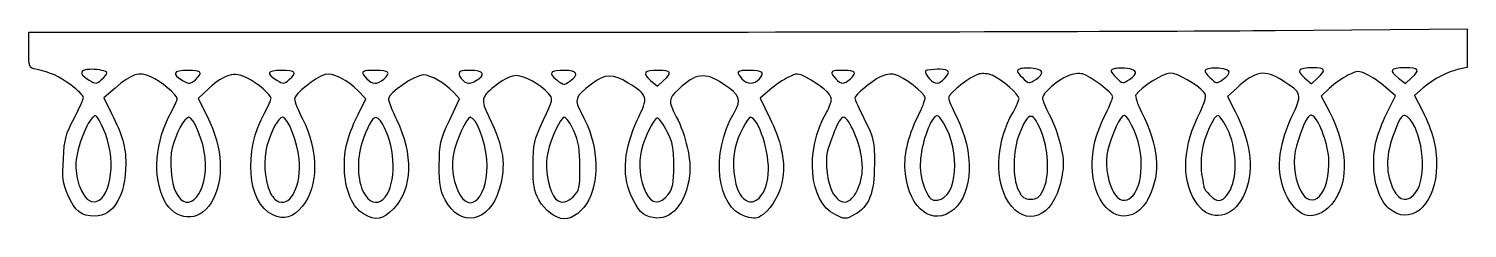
# Model space of a CAD drawing. Header units: centimetres. Extents: x -6.8 to 6.8, y -1 to 0.9.
import ezdxf

# ---------------------------------------------------------------- set-up
doc = ezdxf.new("R2010")
doc.units = ezdxf.units.CM
doc.header["$MEASUREMENT"] = 0
doc.layers.add('Layer 1', color=7, linetype='Continuous')

msp = doc.modelspace()

# ---------------------------------------------------------------- linework, layer by layer
at = {"layer": 'Layer 1', "color": 161, "lineweight": 25}
for points, knots in [([(6.84609, 0.90578), (6.84609, 0.90578), (5.01716, 0.88924), (5.01716, 0.88924), (5.01716, 0.88924), (4.01102, 0.88042), (0.93028, 0.87344), (-1.82893, 0.87353), (-1.82893, 0.87353), (-1.82893, 0.87353), (-6.84609, 0.87353), (-6.84609, 0.87353), (-6.84609, 0.87353), (-6.84609, 0.87353), (-6.84609, 0.70403), (-6.84609, 0.70403), (-6.84609, 0.70403), (-6.84609, 0.53885), (-6.84379, 0.53333), (-6.77746, 0.51882), (-6.77746, 0.51882), (-6.63271, 0.48715), (-6.56442, 0.45638), (-6.44673, 0.36999), (-6.44673, 0.36999), (-6.37969, 0.32078), (-6.32519, 0.26727), (-6.32519, 0.25093), (-6.32519, 0.25093), (-6.32519, 0.23459), (-6.36576, 0.145), (-6.41531, 0.05167), (-6.41531, 0.05167), (-6.49343, -0.09545), (-6.5064, -0.1468), (-6.51701, -0.3328), (-6.51701, -0.3328), (-6.52756, -0.51777), (-6.52167, -0.56488), (-6.47319, -0.67759), (-6.47319, -0.67759), (-6.40618, -0.83336), (-6.34681, -0.88099), (-6.2177, -0.88099), (-6.2177, -0.88099), (-6.03808, -0.88099), (-5.92335, -0.68562), (-5.92335, -0.38076), (-5.92335, -0.38076), (-5.92335, -0.21911), (-5.9529, -0.11142), (-6.05812, 0.0988), (-6.05812, 0.0988), (-6.05812, 0.0988), (-6.13253, 0.2468), (-6.13253, 0.2468), (-6.13253, 0.2468), (-6.13253, 0.2468), (-6.02504, 0.3394), (-6.02504, 0.3394), (-6.02504, 0.3394), (-5.86395, 0.47814), (-5.79716, 0.49976), (-5.68356, 0.44854), (-5.68356, 0.44854), (-5.58807, 0.40548), (-5.43221, 0.2745), (-5.43221, 0.2377), (-5.43221, 0.2377), (-5.43221, 0.22647), (-5.45872, 0.16841), (-5.49174, 0.10872), (-5.49174, 0.10872), (-5.64228, -0.16346), (-5.66954, -0.50854), (-5.55789, -0.7272), (-5.55789, -0.7272), (-5.45347, -0.93169), (-5.22741, -0.94494), (-5.11058, -0.75283), (-5.11058, -0.75283), (-4.9812, -0.54008), (-4.99521, -0.23328), (-5.14861, 0.07151), (-5.14861, 0.07151), (-5.14861, 0.07151), (-5.2346, 0.24184), (-5.2346, 0.24184), (-5.2346, 0.24184), (-5.2346, 0.24184), (-5.13125, 0.33692), (-5.13125, 0.33692), (-5.13125, 0.33692), (-4.98413, 0.47274), (-4.88995, 0.49916), (-4.76993, 0.43779), (-4.76993, 0.43779), (-4.66589, 0.3846), (-4.53925, 0.27613), (-4.53925, 0.24018), (-4.53925, 0.24018), (-4.53925, 0.2276), (-4.56576, 0.16841), (-4.59878, 0.10872), (-4.59878, 0.10872), (-4.80558, -0.26516), (-4.76824, -0.75164), (-4.52354, -0.86776), (-4.52354, -0.86776), (-4.41482, -0.91935), (-4.33163, -0.89597), (-4.24159, -0.78673), (-4.24159, -0.78673), (-4.08725, -0.59949), (-4.08649, -0.25164), (-4.23994, 0.04588), (-4.23994, 0.04588), (-4.28157, 0.1266), (-4.31601, 0.21267), (-4.31601, 0.23688), (-4.31601, 0.23688), (-4.31601, 0.28299), (-4.11935, 0.44039), (-4.0258, 0.46922), (-4.0258, 0.46922), (-3.95766, 0.49022), (-3.8082, 0.41638), (-3.70995, 0.31295), (-3.70995, 0.31295), (-3.70995, 0.31295), (-3.63802, 0.23688), (-3.63802, 0.23688), (-3.63802, 0.23688), (-3.63802, 0.23688), (-3.71491, 0.08144), (-3.71491, 0.08144), (-3.71491, 0.08144), (-3.81785, -0.12829), (-3.8523, -0.27933), (-3.83976, -0.46509), (-3.83976, -0.46509), (-3.82698, -0.65445), (-3.76212, -0.79659), (-3.66034, -0.85866), (-3.66034, -0.85866), (-3.54356, -0.92987), (-3.47627, -0.91811), (-3.37095, -0.8074), (-3.37095, -0.8074), (-3.1942, -0.6216), (-3.18466, -0.29007), (-3.34615, 0.04092), (-3.34615, 0.04092), (-3.38824, 0.1272), (-3.42304, 0.21611), (-3.42304, 0.23853), (-3.42304, 0.23853), (-3.42304, 0.29237), (-3.16944, 0.46508), (-3.09066, 0.46508), (-3.09066, 0.46508), (-3.01898, 0.46508), (-2.88941, 0.39001), (-2.80458, 0.29972), (-2.80458, 0.29972), (-2.80458, 0.29972), (-2.74588, 0.23688), (-2.74588, 0.23688), (-2.74588, 0.23688), (-2.74588, 0.23688), (-2.84179, 0.03183), (-2.84179, 0.03183), (-2.84179, 0.03183), (-2.93129, -0.15882), (-2.93832, -0.18994), (-2.93853, -0.39729), (-2.93853, -0.39729), (-2.93872, -0.58236), (-2.9292, -0.63827), (-2.88231, -0.72637), (-2.88231, -0.72637), (-2.73866, -0.99623), (-2.46221, -0.94183), (-2.36803, -0.62467), (-2.36803, -0.62467), (-2.30056, -0.39747), (-2.32484, -0.2236), (-2.46229, 0.05829), (-2.46229, 0.05829), (-2.55, 0.23818), (-2.54627, 0.25285), (-2.38291, 0.37827), (-2.38291, 0.37827), (-2.31923, 0.42716), (-2.2494, 0.45847), (-2.20514, 0.45847), (-2.20514, 0.45847), (-2.12735, 0.45847), (-1.97748, 0.37555), (-1.90004, 0.28897), (-1.90004, 0.28897), (-1.85361, 0.23706), (-1.85378, 0.23346), (-1.94882, 0.031), (-1.94882, 0.031), (-2.03815, -0.15928), (-2.04535, -0.19), (-2.04556, -0.39729), (-2.04556, -0.39729), (-2.04575, -0.58157), (-2.03629, -0.63894), (-1.99016, -0.72554), (-1.99016, -0.72554), (-1.93612, -0.82701), (-1.83052, -0.90579), (-1.74873, -0.90579), (-1.74873, -0.90579), (-1.66554, -0.90579), (-1.56584, -0.82869), (-1.51639, -0.72637), (-1.51639, -0.72637), (-1.40606, -0.49809), (-1.43092, -0.18346), (-1.58171, 0.09467), (-1.58171, 0.09467), (-1.65694, 0.23343), (-1.64999, 0.25538), (-1.48993, 0.37827), (-1.48993, 0.37827), (-1.36064, 0.47753), (-1.28258, 0.47934), (-1.13936, 0.38819), (-1.13936, 0.38819), (-0.94768, 0.26621), (-0.94623, 0.26273), (-1.0542, 0.03266), (-1.0542, 0.03266), (-1.17801, -0.23118), (-1.20103, -0.48296), (-1.11787, -0.67097), (-1.11787, -0.67097), (-1.04798, -0.82896), (-1.00301, -0.87641), (-0.90372, -0.89504), (-0.90372, -0.89504), (-0.73423, -0.92684), (-0.59108, -0.76229), (-0.55645, -0.49486), (-0.55645, -0.49486), (-0.53726, -0.34665), (-0.59074, -0.10965), (-0.68295, 0.06738), (-0.68295, 0.06738), (-0.76147, 0.21812), (-0.75983, 0.23545), (-0.66311, 0.327), (-0.66311, 0.327), (-0.49828, 0.48301), (-0.40922, 0.49435), (-0.23895, 0.38157), (-0.23895, 0.38157), (-0.07357, 0.27203), (-0.05875, 0.23371), (-0.13312, 0.10541), (-0.13312, 0.10541), (-0.35899, -0.28426), (-0.30208, -0.80015), (-0.02398, -0.88347), (-0.02398, -0.88347), (0.06573, -0.91035), (0.08374, -0.9082), (0.14387, -0.86363), (0.14387, -0.86363), (0.2364, -0.79502), (0.31391, -0.64986), (0.33239, -0.51058), (0.33239, -0.51058), (0.35418, -0.3463), (0.31214, -0.15678), (0.20589, 0.05827), (0.20589, 0.05827), (0.20589, 0.05827), (0.11494, 0.24348), (0.11494, 0.24348), (0.11494, 0.24348), (0.11494, 0.24348), (0.20837, 0.32451), (0.20837, 0.32451), (0.20837, 0.32451), (0.25987, 0.36903), (0.33973, 0.42321), (0.38614, 0.44523), (0.38614, 0.44523), (0.46419, 0.48227), (0.47644, 0.48224), (0.5515, 0.44358), (0.5515, 0.44358), (0.68776, 0.3734), (0.79376, 0.28204), (0.79376, 0.23439), (0.79376, 0.23439), (0.79376, 0.2095), (0.77268, 0.15218), (0.74663, 0.10706), (0.74663, 0.10706), (0.53735, -0.25535), (0.57884, -0.74385), (0.82931, -0.86611), (0.82931, -0.86611), (0.92518, -0.91291), (0.92816, -0.91291), (1.01369, -0.86611), (1.01369, -0.86611), (1.1537, -0.78949), (1.20303, -0.66343), (1.20303, -0.3849), (1.20303, -0.3849), (1.20303, -0.16225), (1.19831, -0.13838), (1.11043, 0.03761), (1.11043, 0.03761), (1.05927, 0.14005), (1.017, 0.23236), (1.017, 0.24266), (1.017, 0.24266), (1.017, 0.27354), (1.17302, 0.40459), (1.25843, 0.44606), (1.25843, 0.44606), (1.30224, 0.46733), (1.36363, 0.47879), (1.39486, 0.47086), (1.39486, 0.47086), (1.47955, 0.44935), (1.68673, 0.29004), (1.68673, 0.24679), (1.68673, 0.24679), (1.68673, 0.22607), (1.6555, 0.14542), (1.61645, 0.06737), (1.61645, 0.06737), (1.51935, -0.12673), (1.47886, -0.31116), (1.49821, -0.47585), (1.49821, -0.47585), (1.53855, -0.81906), (1.76013, -0.98293), (1.95792, -0.8165), (1.95792, -0.8165), (2.14458, -0.65944), (2.15585, -0.27003), (1.98355, 0.06903), (1.98355, 0.06903), (1.94344, 0.14796), (1.90996, 0.22819), (1.90996, 0.24762), (1.90996, 0.24762), (1.90996, 0.29091), (2.12003, 0.45447), (2.20183, 0.475), (2.20183, 0.475), (2.23453, 0.48321), (2.28927, 0.47731), (2.32337, 0.46177), (2.32337, 0.46177), (2.42003, 0.41773), (2.57969, 0.28046), (2.57969, 0.24184), (2.57969, 0.24184), (2.57969, 0.22268), (2.55319, 0.16076), (2.52016, 0.10376), (2.52016, 0.10376), (2.37253, -0.15099), (2.34402, -0.48755), (2.45236, -0.69991), (2.45236, -0.69991), (2.59557, -0.98061), (2.86625, -0.93146), (2.96251, -0.60731), (2.96251, -0.60731), (2.98417, -0.53438), (3.00164, -0.43523), (3.00137, -0.38655), (3.00137, -0.38655), (3.00096, -0.26289), (2.94297, -0.05726), (2.86742, 0.08722), (2.86742, 0.08722), (2.83228, 0.15443), (2.80293, 0.22584), (2.80293, 0.24514), (2.80293, 0.24514), (2.80293, 0.291), (2.94585, 0.41532), (3.04602, 0.45681), (3.04602, 0.45681), (3.08935, 0.47476), (3.15132, 0.48302), (3.18327, 0.475), (3.18327, 0.475), (3.25518, 0.45695), (3.47266, 0.29274), (3.47266, 0.25672), (3.47266, 0.25672), (3.47266, 0.24219), (3.4333, 0.15018), (3.38502, 0.05249), (3.38502, 0.05249), (3.27421, -0.17172), (3.24804, -0.40356), (3.30895, -0.6131), (3.30895, -0.6131), (3.40033, -0.92743), (3.68475, -0.97415), (3.8191, -0.69661), (3.8191, -0.69661), (3.93069, -0.46609), (3.90738, -0.20865), (3.74551, 0.11202), (3.74551, 0.11202), (3.70681, 0.18868), (3.6826, 0.26256), (3.69177, 0.27656), (3.69177, 0.27656), (3.73578, 0.34373), (3.95477, 0.48327), (4.01588, 0.48327), (4.01588, 0.48327), (4.08589, 0.48327), (4.27764, 0.37526), (4.33834, 0.30137), (4.33834, 0.30137), (4.36862, 0.26452), (4.36137, 0.23422), (4.27881, 0.05828), (4.27881, 0.05828), (4.12799, -0.2631), (4.12968, -0.56904), (4.28294, -0.77433), (4.28294, -0.77433), (4.40452, -0.93717), (4.61398, -0.89922), (4.71206, -0.69661), (4.71206, -0.69661), (4.82416, -0.46504), (4.79978, -0.20027), (4.63682, 0.11698), (4.63682, 0.11698), (4.63682, 0.11698), (4.56406, 0.25919), (4.56406, 0.25919), (4.56406, 0.25919), (4.56406, 0.25919), (4.65336, 0.34022), (4.65336, 0.34022), (4.65336, 0.34022), (4.83437, 0.50542), (4.91941, 0.51938), (5.08662, 0.41298), (5.08662, 0.41298), (5.27768, 0.2914), (5.27888, 0.28764), (5.17178, 0.05497), (5.17178, 0.05497), (5.04294, -0.22495), (5.02462, -0.46296), (5.11721, -0.66519), (5.11721, -0.66519), (5.21796, -0.88525), (5.3668, -0.93704), (5.51822, -0.8041), (5.51822, -0.8041), (5.72293, -0.62437), (5.72805, -0.2556), (5.53145, 0.11946), (5.53145, 0.11946), (5.53145, 0.11946), (5.45621, 0.26415), (5.45621, 0.26415), (5.45621, 0.26415), (5.45621, 0.26415), (5.53559, 0.33856), (5.53559, 0.33856), (5.53559, 0.33856), (5.57944, 0.37953), (5.65846, 0.43502), (5.71088, 0.46176), (5.71088, 0.46176), (5.80043, 0.50744), (5.81115, 0.50759), (5.8903, 0.47003), (5.8903, 0.47003), (5.93663, 0.44805), (6.01752, 0.39279), (6.06972, 0.34766), (6.06972, 0.34766), (6.06972, 0.34766), (6.16398, 0.2658), (6.16398, 0.2658), (6.16398, 0.2658), (6.16398, 0.2658), (6.08543, 0.10788), (6.08543, 0.10788), (6.08543, 0.10788), (5.98026, -0.10345), (5.94548, -0.25338), (5.9581, -0.4403), (5.9581, -0.4403), (5.97085, -0.62924), (6.0355, -0.77107), (6.13752, -0.83469), (6.13752, -0.83469), (6.34222, -0.96234), (6.55156, -0.74435), (6.55341, -0.40143), (6.55341, -0.40143), (6.55442, -0.21477), (6.51837, -0.07314), (6.41946, 0.12278), (6.41946, 0.12278), (6.41946, 0.12278), (6.34422, 0.27078), (6.34422, 0.27078), (6.34422, 0.27078), (6.34422, 0.27078), (6.42773, 0.34189), (6.42773, 0.34189), (6.42773, 0.34189), (6.53064, 0.42913), (6.65922, 0.49663), (6.7659, 0.51966), (6.7659, 0.51966), (6.7659, 0.51966), (6.8461, 0.53702), (6.8461, 0.53702), (6.8461, 0.53702), (6.8461, 0.53702), (6.8461, 0.7214), (6.8461, 0.7214), (6.8461, 0.7214), (6.8461, 0.7214), (6.8461, 0.90578), (6.8461, 0.90578), (6.8461, 0.90578), (6.8461, 0.90578), (6.84609, 0.90578), (6.84609, 0.90578)], [0, 0, 0, 0, 0.00724638, 0.00724638, 0.00724638, 0.00724638, 0.01449275, 0.01449275, 0.01449275, 0.01449275, 0.02173913, 0.02173913, 0.02173913, 0.02173913, 0.02898551, 0.02898551, 0.02898551, 0.02898551, 0.03623188, 0.03623188, 0.03623188, 0.03623188, 0.04347826, 0.04347826, 0.04347826, 0.04347826, 0.05072464, 0.05072464, 0.05072464, 0.05072464, 0.05797101, 0.05797101, 0.05797101, 0.05797101, 0.06521739, 0.06521739, 0.06521739, 0.06521739, 0.07246377, 0.07246377, 0.07246377, 0.07246377, 0.07971014, 0.07971014, 0.07971014, 0.07971014, 0.08695652, 0.08695652, 0.08695652, 0.08695652, 0.0942029, 0.0942029, 0.0942029, 0.0942029, 0.10144928, 0.10144928, 0.10144928, 0.10144928, 0.10869565, 0.10869565, 0.10869565, 0.10869565, 0.11594203, 0.11594203, 0.11594203, 0.11594203, 0.12318841, 0.12318841, 0.12318841, 0.12318841, 0.13043478, 0.13043478, 0.13043478, 0.13043478, 0.13768116, 0.13768116, 0.13768116, 0.13768116, 0.14492754, 0.14492754, 0.14492754, 0.14492754, 0.15217391, 0.15217391, 0.15217391, 0.15217391, 0.15942029, 0.15942029, 0.15942029, 0.15942029, 0.16666667, 0.16666667, 0.16666667, 0.16666667, 0.17391304, 0.17391304, 0.17391304, 0.17391304, 0.18115942, 0.18115942, 0.18115942, 0.18115942, 0.1884058, 0.1884058, 0.1884058, 0.1884058, 0.19565217, 0.19565217, 0.19565217, 0.19565217, 0.20289855, 0.20289855, 0.20289855, 0.20289855, 0.21014493, 0.21014493, 0.21014493, 0.21014493, 0.2173913, 0.2173913, 0.2173913, 0.2173913, 0.22463768, 0.22463768, 0.22463768, 0.22463768, 0.23188406, 0.23188406, 0.23188406, 0.23188406, 0.23913043, 0.23913043, 0.23913043, 0.23913043, 0.24637681, 0.24637681, 0.24637681, 0.24637681, 0.25362319, 0.25362319, 0.25362319, 0.25362319, 0.26086957, 0.26086957, 0.26086957, 0.26086957, 0.26811594, 0.26811594, 0.26811594, 0.26811594, 0.27536232, 0.27536232, 0.27536232, 0.27536232, 0.2826087, 0.2826087, 0.2826087, 0.2826087, 0.28985507, 0.28985507, 0.28985507, 0.28985507, 0.29710145, 0.29710145, 0.29710145, 0.29710145, 0.30434783, 0.30434783, 0.30434783, 0.30434783, 0.3115942, 0.3115942, 0.3115942, 0.3115942, 0.31884058, 0.31884058, 0.31884058, 0.31884058, 0.32608696, 0.32608696, 0.32608696, 0.32608696, 0.33333333, 0.33333333, 0.33333333, 0.33333333, 0.34057971, 0.34057971, 0.34057971, 0.34057971, 0.34782609, 0.34782609, 0.34782609, 0.34782609, 0.35507246, 0.35507246, 0.35507246, 0.35507246, 0.36231884, 0.36231884, 0.36231884, 0.36231884, 0.36956522, 0.36956522, 0.36956522, 0.36956522, 0.37681159, 0.37681159, 0.37681159, 0.37681159, 0.38405797, 0.38405797, 0.38405797, 0.38405797, 0.39130435, 0.39130435, 0.39130435, 0.39130435, 0.39855072, 0.39855072, 0.39855072, 0.39855072, 0.4057971, 0.4057971, 0.4057971, 0.4057971, 0.41304348, 0.41304348, 0.41304348, 0.41304348, 0.42028986, 0.42028986, 0.42028986, 0.42028986, 0.42753623, 0.42753623, 0.42753623, 0.42753623, 0.43478261, 0.43478261, 0.43478261, 0.43478261, 0.44202899, 0.44202899, 0.44202899, 0.44202899, 0.44927536, 0.44927536, 0.44927536, 0.44927536, 0.45652174, 0.45652174, 0.45652174, 0.45652174, 0.46376812, 0.46376812, 0.46376812, 0.46376812, 0.47101449, 0.47101449, 0.47101449, 0.47101449, 0.47826087, 0.47826087, 0.47826087, 0.47826087, 0.48550725, 0.48550725, 0.48550725, 0.48550725, 0.49275362, 0.49275362, 0.49275362, 0.49275362, 0.5, 0.5, 0.5, 0.5, 0.50724638, 0.50724638, 0.50724638, 0.50724638, 0.51449275, 0.51449275, 0.51449275, 0.51449275, 0.52173913, 0.52173913, 0.52173913, 0.52173913, 0.52898551, 0.52898551, 0.52898551, 0.52898551, 0.53623188, 0.53623188, 0.53623188, 0.53623188, 0.54347826, 0.54347826, 0.54347826, 0.54347826, 0.55072464, 0.55072464, 0.55072464, 0.55072464, 0.55797101, 0.55797101, 0.55797101, 0.55797101, 0.56521739, 0.56521739, 0.56521739, 0.56521739, 0.57246377, 0.57246377, 0.57246377, 0.57246377, 0.57971014, 0.57971014, 0.57971014, 0.57971014, 0.58695652, 0.58695652, 0.58695652, 0.58695652, 0.5942029, 0.5942029, 0.5942029, 0.5942029, 0.60144928, 0.60144928, 0.60144928, 0.60144928, 0.60869565, 0.60869565, 0.60869565, 0.60869565, 0.61594203, 0.61594203, 0.61594203, 0.61594203, 0.62318841, 0.62318841, 0.62318841, 0.62318841, 0.63043478, 0.63043478, 0.63043478, 0.63043478, 0.63768116, 0.63768116, 0.63768116, 0.63768116, 0.64492754, 0.64492754, 0.64492754, 0.64492754, 0.65217391, 0.65217391, 0.65217391, 0.65217391, 0.65942029, 0.65942029, 0.65942029, 0.65942029, 0.66666667, 0.66666667, 0.66666667, 0.66666667, 0.67391304, 0.67391304, 0.67391304, 0.67391304, 0.68115942, 0.68115942, 0.68115942, 0.68115942, 0.6884058, 0.6884058, 0.6884058, 0.6884058, 0.69565217, 0.69565217, 0.69565217, 0.69565217, 0.70289855, 0.70289855, 0.70289855, 0.70289855, 0.71014493, 0.71014493, 0.71014493, 0.71014493, 0.7173913, 0.7173913, 0.7173913, 0.7173913, 0.72463768, 0.72463768, 0.72463768, 0.72463768, 0.73188406, 0.73188406, 0.73188406, 0.73188406, 0.73913043, 0.73913043, 0.73913043, 0.73913043, 0.74637681, 0.74637681, 0.74637681, 0.74637681, 0.75362319, 0.75362319, 0.75362319, 0.75362319, 0.76086957, 0.76086957, 0.76086957, 0.76086957, 0.76811594, 0.76811594, 0.76811594, 0.76811594, 0.77536232, 0.77536232, 0.77536232, 0.77536232, 0.7826087, 0.7826087, 0.7826087, 0.7826087, 0.78985507, 0.78985507, 0.78985507, 0.78985507, 0.79710145, 0.79710145, 0.79710145, 0.79710145, 0.80434783, 0.80434783, 0.80434783, 0.80434783, 0.8115942, 0.8115942, 0.8115942, 0.8115942, 0.81884058, 0.81884058, 0.81884058, 0.81884058, 0.82608696, 0.82608696, 0.82608696, 0.82608696, 0.83333333, 0.83333333, 0.83333333, 0.83333333, 0.84057971, 0.84057971, 0.84057971, 0.84057971, 0.84782609, 0.84782609, 0.84782609, 0.84782609, 0.85507246, 0.85507246, 0.85507246, 0.85507246, 0.86231884, 0.86231884, 0.86231884, 0.86231884, 0.86956522, 0.86956522, 0.86956522, 0.86956522, 0.87681159, 0.87681159, 0.87681159, 0.87681159, 0.88405797, 0.88405797, 0.88405797, 0.88405797, 0.89130435, 0.89130435, 0.89130435, 0.89130435, 0.89855072, 0.89855072, 0.89855072, 0.89855072, 0.9057971, 0.9057971, 0.9057971, 0.9057971, 0.91304348, 0.91304348, 0.91304348, 0.91304348, 0.92028986, 0.92028986, 0.92028986, 0.92028986, 0.92753623, 0.92753623, 0.92753623, 0.92753623, 0.93478261, 0.93478261, 0.93478261, 0.93478261, 0.94202899, 0.94202899, 0.94202899, 0.94202899, 0.94927536, 0.94927536, 0.94927536, 0.94927536, 0.95652174, 0.95652174, 0.95652174, 0.95652174, 0.96376812, 0.96376812, 0.96376812, 0.96376812, 0.97101449, 0.97101449, 0.97101449, 0.97101449, 0.97826087, 0.97826087, 0.97826087, 0.97826087, 0.98550725, 0.98550725, 0.98550725, 0.98550725, 1, 1, 1, 1]), ([(-6.24913, 0.51883), (-6.18343, 0.51828), (-6.10196, 0.50277), (-6.10196, 0.48493), (-6.10196, 0.48493), (-6.10196, 0.47495), (-6.12442, 0.44576), (-6.1524, 0.42044), (-6.1524, 0.42044), (-6.19994, 0.37742), (-6.20785, 0.37706), (-6.26981, 0.41465), (-6.26981, 0.41465), (-6.35288, 0.46505), (-6.36525, 0.49842), (-6.30619, 0.51387), (-6.30619, 0.51387), (-6.29153, 0.5177), (-6.27104, 0.51901), (-6.24914, 0.51883), (-6.24914, 0.51883), (-6.24914, 0.51883), (-6.24913, 0.51883), (-6.24913, 0.51883)], [0, 0, 0, 0, 0.14285714, 0.14285714, 0.14285714, 0.14285714, 0.28571429, 0.28571429, 0.28571429, 0.28571429, 0.42857143, 0.42857143, 0.42857143, 0.42857143, 0.57142857, 0.57142857, 0.57142857, 0.57142857, 0.71428571, 0.71428571, 0.71428571, 0.71428571, 1, 1, 1, 1]), ([(-5.33466, 0.50809), (-5.19688, 0.50809), (-5.18223, 0.49022), (-5.26025, 0.41962), (-5.26025, 0.41962), (-5.3067, 0.37759), (-5.31759, 0.37676), (-5.37601, 0.4097), (-5.37601, 0.4097), (-5.48886, 0.47333), (-5.47406, 0.50809), (-5.33467, 0.50809), (-5.33467, 0.50809), (-5.33467, 0.50809), (-5.33466, 0.50809), (-5.33466, 0.50809)], [0, 0, 0, 0, 0.2, 0.2, 0.2, 0.2, 0.4, 0.4, 0.4, 0.4, 0.6, 0.6, 0.6, 0.6, 1, 1, 1, 1]), ([(-4.44169, 0.50809), (-4.3041, 0.50809), (-4.28889, 0.49064), (-4.36645, 0.42045), (-4.36645, 0.42045), (-4.41398, 0.37743), (-4.4219, 0.37707), (-4.48386, 0.41466), (-4.48386, 0.41466), (-4.59254, 0.4806), (-4.57987, 0.50809), (-4.44169, 0.50809)], [0, 0, 0, 0, 0.25, 0.25, 0.25, 0.25, 0.5, 0.5, 0.5, 0.5, 1, 1, 1, 1]), ([(-3.59172, 0.50809), (-3.57866, 0.50849), (-3.56391, 0.50809), (-3.54707, 0.50809), (-3.54707, 0.50809), (-3.41398, 0.50809), (-3.39607, 0.49023), (-3.46769, 0.42541), (-3.46769, 0.42541), (-3.52665, 0.37205), (-3.57881, 0.37326), (-3.62975, 0.42954), (-3.62975, 0.42954), (-3.68419, 0.48969), (-3.68313, 0.50525), (-3.59172, 0.50809)], [0, 0, 0, 0, 0.2, 0.2, 0.2, 0.2, 0.4, 0.4, 0.4, 0.4, 0.6, 0.6, 0.6, 0.6, 1, 1, 1, 1]), ([(-2.64335, 0.50809), (-2.51346, 0.50809), (-2.49117, 0.46294), (-2.59374, 0.40804), (-2.59374, 0.40804), (-2.64014, 0.38321), (-2.66827, 0.38141), (-2.69875, 0.4006), (-2.69875, 0.4006), (-2.72174, 0.41508), (-2.74395, 0.44516), (-2.74836, 0.46757), (-2.74836, 0.46757), (-2.75486, 0.5006), (-2.73529, 0.50808), (-2.64335, 0.50808), (-2.64335, 0.50808), (-2.64335, 0.50808), (-2.64335, 0.50809), (-2.64335, 0.50809)], [0, 0, 0, 0, 0.16666667, 0.16666667, 0.16666667, 0.16666667, 0.33333333, 0.33333333, 0.33333333, 0.33333333, 0.5, 0.5, 0.5, 0.5, 0.66666667, 0.66666667, 0.66666667, 0.66666667, 1, 1, 1, 1]), ([(-1.7446, 0.50809), (-1.62307, 0.50809), (-1.60531, 0.47044), (-1.69582, 0.40474), (-1.69582, 0.40474), (-1.74993, 0.36546), (-1.75631, 0.36665), (-1.82067, 0.41797), (-1.82067, 0.41797), (-1.90432, 0.48467), (-1.88424, 0.50809), (-1.7446, 0.50809)], [0, 0, 0, 0, 0.25, 0.25, 0.25, 0.25, 0.5, 0.5, 0.5, 0.5, 1, 1, 1, 1]), ([(-0.85163, 0.50809), (-0.72898, 0.50809), (-0.7196, 0.49038), (-0.80285, 0.41218), (-0.80285, 0.41218), (-0.80285, 0.41218), (-0.86155, 0.35678), (-0.86155, 0.35678), (-0.86155, 0.35678), (-0.86155, 0.35678), (-0.92852, 0.41383), (-0.92852, 0.41383), (-0.92852, 0.41383), (-1.01056, 0.4844), (-0.99156, 0.50809), (-0.85163, 0.50809)], [0, 0, 0, 0, 0.2, 0.2, 0.2, 0.2, 0.4, 0.4, 0.4, 0.4, 0.6, 0.6, 0.6, 0.6, 1, 1, 1, 1]), ([(-0.03059, 0.50809), (-0.01915, 0.50853), (-0.00649, 0.50809), (0.00827, 0.50809), (0.00827, 0.50809), (0.13837, 0.50809), (0.16253, 0.48945), (0.10832, 0.42954), (0.10832, 0.42954), (0.05598, 0.37171), (-0.00557, 0.37175), (-0.05787, 0.42954), (-0.05787, 0.42954), (-0.11133, 0.48861), (-0.11068, 0.50503), (-0.03058, 0.50809), (-0.03058, 0.50809), (-0.03058, 0.50809), (-0.03059, 0.50809), (-0.03059, 0.50809)], [0, 0, 0, 0, 0.16666667, 0.16666667, 0.16666667, 0.16666667, 0.33333333, 0.33333333, 0.33333333, 0.33333333, 0.5, 0.5, 0.5, 0.5, 0.66666667, 0.66666667, 0.66666667, 0.66666667, 1, 1, 1, 1]), ([(0.86486, 0.50809), (0.87671, 0.50852), (0.89009, 0.50809), (0.90537, 0.50809), (0.90537, 0.50809), (1.02646, 0.50809), (1.04263, 0.48902), (0.97234, 0.42541), (0.97234, 0.42541), (0.91421, 0.3728), (0.8858, 0.37351), (0.83509, 0.42954), (0.83509, 0.42954), (0.78137, 0.4889), (0.78193, 0.50509), (0.86486, 0.50809)], [0, 0, 0, 0, 0.2, 0.2, 0.2, 0.2, 0.4, 0.4, 0.4, 0.4, 0.6, 0.6, 0.6, 0.6, 1, 1, 1, 1]), ([(1.82728, 0.51966), (1.9199, 0.52039), (1.92818, 0.49417), (1.87193, 0.43202), (1.87193, 0.43202), (1.81764, 0.37203), (1.78055, 0.37154), (1.72806, 0.42954), (1.72806, 0.42954), (1.68385, 0.47839), (1.67605, 0.50713), (1.70574, 0.51057), (1.70574, 0.51057), (1.75613, 0.5164), (1.79641, 0.51942), (1.82728, 0.51967), (1.82728, 0.51967), (1.82728, 0.51967), (1.82728, 0.51966), (1.82728, 0.51966)], [0, 0, 0, 0, 0.16666667, 0.16666667, 0.16666667, 0.16666667, 0.33333333, 0.33333333, 0.33333333, 0.33333333, 0.5, 0.5, 0.5, 0.5, 0.66666667, 0.66666667, 0.66666667, 0.66666667, 1, 1, 1, 1]), ([(2.6417, 0.53123), (2.70674, 0.53386), (2.78852, 0.51698), (2.79632, 0.4932), (2.79632, 0.4932), (2.80129, 0.47805), (2.77556, 0.44587), (2.73927, 0.42209), (2.73927, 0.42209), (2.67484, 0.37987), (2.67154, 0.38067), (2.60946, 0.44276), (2.60946, 0.44276), (2.5558, 0.49641), (2.55217, 0.50852), (2.58548, 0.52131), (2.58548, 0.52131), (2.60011, 0.52692), (2.62003, 0.53035), (2.6417, 0.53123)], [0, 0, 0, 0, 0.16666667, 0.16666667, 0.16666667, 0.16666667, 0.33333333, 0.33333333, 0.33333333, 0.33333333, 0.5, 0.5, 0.5, 0.5, 0.66666667, 0.66666667, 0.66666667, 0.66666667, 1, 1, 1, 1]), ([(3.53467, 0.53123), (3.59971, 0.53386), (3.68149, 0.51698), (3.68929, 0.4932), (3.68929, 0.4932), (3.69426, 0.47805), (3.66853, 0.44587), (3.63224, 0.42209), (3.63224, 0.42209), (3.56781, 0.37987), (3.56452, 0.38067), (3.50243, 0.44276), (3.50243, 0.44276), (3.44878, 0.49641), (3.44514, 0.50852), (3.47845, 0.52131), (3.47845, 0.52131), (3.49308, 0.52692), (3.51299, 0.53035), (3.53467, 0.53123)], [0, 0, 0, 0, 0.16666667, 0.16666667, 0.16666667, 0.16666667, 0.33333333, 0.33333333, 0.33333333, 0.33333333, 0.5, 0.5, 0.5, 0.5, 0.66666667, 0.66666667, 0.66666667, 0.66666667, 1, 1, 1, 1]), ([(4.42681, 0.53041), (4.49143, 0.53317), (4.57412, 0.5178), (4.5806, 0.49568), (4.5806, 0.49568), (4.5846, 0.48204), (4.5586, 0.45014), (4.52355, 0.42457), (4.52355, 0.42457), (4.46027, 0.37841), (4.45986, 0.37829), (4.39622, 0.44193), (4.39622, 0.44193), (4.34219, 0.49595), (4.33814, 0.50853), (4.37142, 0.52131), (4.37142, 0.52131), (4.38547, 0.5267), (4.40528, 0.52949), (4.42682, 0.53041), (4.42682, 0.53041), (4.42682, 0.53041), (4.42681, 0.53041), (4.42681, 0.53041)], [0, 0, 0, 0, 0.14285714, 0.14285714, 0.14285714, 0.14285714, 0.28571429, 0.28571429, 0.28571429, 0.28571429, 0.42857143, 0.42857143, 0.42857143, 0.42857143, 0.57142857, 0.57142857, 0.57142857, 0.57142857, 0.71428571, 0.71428571, 0.71428571, 0.71428571, 1, 1, 1, 1]), ([(5.37435, 0.53289), (5.497, 0.53289), (5.50638, 0.51518), (5.42313, 0.43698), (5.42313, 0.43698), (5.42313, 0.43698), (5.36443, 0.38158), (5.36443, 0.38158), (5.36443, 0.38158), (5.36443, 0.38158), (5.29746, 0.43863), (5.29746, 0.43863), (5.29746, 0.43863), (5.21542, 0.5092), (5.23442, 0.53289), (5.37435, 0.53289)], [0, 0, 0, 0, 0.2, 0.2, 0.2, 0.2, 0.4, 0.4, 0.4, 0.4, 0.6, 0.6, 0.6, 0.6, 1, 1, 1, 1]), ([(6.25078, 0.53289), (6.38959, 0.53289), (6.40104, 0.51683), (6.31693, 0.43781), (6.31693, 0.43781), (6.31693, 0.43781), (6.25905, 0.38324), (6.25905, 0.38324), (6.25905, 0.38324), (6.25905, 0.38324), (6.1929, 0.43533), (6.1929, 0.43533), (6.1929, 0.43533), (6.09735, 0.51049), (6.11073, 0.5329), (6.25078, 0.5329), (6.25078, 0.5329), (6.25078, 0.5329), (6.25078, 0.53289), (6.25078, 0.53289)], [0, 0, 0, 0, 0.16666667, 0.16666667, 0.16666667, 0.16666667, 0.33333333, 0.33333333, 0.33333333, 0.33333333, 0.5, 0.5, 0.5, 0.5, 0.66666667, 0.66666667, 0.66666667, 0.66666667, 1, 1, 1, 1]), ([(-6.21771, 0.074), (-6.19756, 0.07868), (-6.17955, 0.04694), (-6.1342, -0.05168), (-6.1342, -0.05168), (-6.01318, -0.31488), (-6.05207, -0.69996), (-6.20365, -0.7396), (-6.20365, -0.7396), (-6.26481, -0.75559), (-6.31683, -0.71089), (-6.36157, -0.60235), (-6.36157, -0.60235), (-6.38248, -0.55163), (-6.3991, -0.45675), (-6.39878, -0.39151), (-6.39878, -0.39151), (-6.39817, -0.26808), (-6.30648, -0.00817), (-6.24003, 0.05828), (-6.24003, 0.05828), (-6.23165, 0.06666), (-6.22442, 0.07243), (-6.21771, 0.07399), (-6.21771, 0.07399), (-6.21771, 0.07399), (-6.21771, 0.074), (-6.21771, 0.074)], [0, 0, 0, 0, 0.125, 0.125, 0.125, 0.125, 0.25, 0.25, 0.25, 0.25, 0.375, 0.375, 0.375, 0.375, 0.5, 0.5, 0.5, 0.5, 0.625, 0.625, 0.625, 0.625, 0.75, 0.75, 0.75, 0.75, 1, 1, 1, 1]), ([(-5.32309, 0.0616), (-5.27557, 0.0616), (-5.18223, -0.16803), (-5.16599, -0.32535), (-5.16599, -0.32535), (-5.13235, -0.65131), (-5.32741, -0.88358), (-5.44463, -0.65691), (-5.44463, -0.65691), (-5.49155, -0.56617), (-5.51042, -0.34709), (-5.48101, -0.22944), (-5.48101, -0.22944), (-5.44743, -0.09512), (-5.36235, 0.0616), (-5.32309, 0.0616)], [0, 0, 0, 0, 0.2, 0.2, 0.2, 0.2, 0.4, 0.4, 0.4, 0.4, 0.6, 0.6, 0.6, 0.6, 1, 1, 1, 1]), ([(-4.42929, 0.0616), (-4.38037, 0.0616), (-4.28734, -0.17406), (-4.27302, -0.33362), (-4.27302, -0.33362), (-4.25071, -0.5821), (-4.34417, -0.78202), (-4.46484, -0.74372), (-4.46484, -0.74372), (-4.49435, -0.73435), (-4.53404, -0.69113), (-4.55248, -0.64698), (-4.55248, -0.64698), (-4.60355, -0.52476), (-4.61477, -0.33556), (-4.57894, -0.21124), (-4.57894, -0.21124), (-4.5345, -0.05705), (-4.46927, 0.06161), (-4.42929, 0.06161), (-4.42929, 0.06161), (-4.42929, 0.06161), (-4.42929, 0.0616), (-4.42929, 0.0616)], [0, 0, 0, 0, 0.14285714, 0.14285714, 0.14285714, 0.14285714, 0.28571429, 0.28571429, 0.28571429, 0.28571429, 0.42857143, 0.42857143, 0.42857143, 0.42857143, 0.57142857, 0.57142857, 0.57142857, 0.57142857, 0.71428571, 0.71428571, 0.71428571, 0.71428571, 1, 1, 1, 1]), ([(-3.54376, 0.05829), (-3.51368, 0.06065), (-3.48367, 0.01748), (-3.44619, -0.06821), (-3.44619, -0.06821), (-3.3437, -0.30258), (-3.35716, -0.61539), (-3.4743, -0.7214), (-3.4743, -0.7214), (-3.53294, -0.77446), (-3.61168, -0.74702), (-3.65785, -0.65773), (-3.65785, -0.65773), (-3.71859, -0.54028), (-3.72615, -0.34001), (-3.67521, -0.18644), (-3.67521, -0.18644), (-3.62123, -0.02369), (-3.58242, 0.05526), (-3.54375, 0.0583), (-3.54375, 0.0583), (-3.54375, 0.0583), (-3.54376, 0.05829), (-3.54376, 0.05829)], [0, 0, 0, 0, 0.14285714, 0.14285714, 0.14285714, 0.14285714, 0.28571429, 0.28571429, 0.28571429, 0.28571429, 0.42857143, 0.42857143, 0.42857143, 0.42857143, 0.57142857, 0.57142857, 0.57142857, 0.57142857, 0.71428571, 0.71428571, 0.71428571, 0.71428571, 1, 1, 1, 1]), ([(-2.64335, 0.0616), (-2.58916, 0.0616), (-2.49892, -0.16769), (-2.48625, -0.33776), (-2.48625, -0.33776), (-2.46012, -0.68864), (-2.64873, -0.89421), (-2.76158, -0.6379), (-2.76158, -0.6379), (-2.81232, -0.52267), (-2.82714, -0.39852), (-2.80375, -0.28567), (-2.80375, -0.28567), (-2.7768, -0.15569), (-2.67663, 0.0616), (-2.64335, 0.0616)], [0, 0, 0, 0, 0.2, 0.2, 0.2, 0.2, 0.4, 0.4, 0.4, 0.4, 0.6, 0.6, 0.6, 0.6, 1, 1, 1, 1]), ([(-1.74873, 0.0616), (-1.73163, 0.0616), (-1.69098, 0.00341), (-1.65861, -0.06821), (-1.65861, -0.06821), (-1.6111, -0.17331), (-1.59991, -0.23993), (-1.59991, -0.41465), (-1.59991, -0.41465), (-1.59991, -0.61534), (-1.60396, -0.63617), (-1.6644, -0.6966), (-1.6644, -0.6966), (-1.74635, -0.77852), (-1.82603, -0.76), (-1.87111, -0.64864), (-1.87111, -0.64864), (-1.91725, -0.53468), (-1.93161, -0.3861), (-1.90666, -0.27822), (-1.90666, -0.27822), (-1.87278, -0.13169), (-1.7832, 0.0616), (-1.74874, 0.0616), (-1.74874, 0.0616), (-1.74874, 0.0616), (-1.74873, 0.0616), (-1.74873, 0.0616)], [0, 0, 0, 0, 0.125, 0.125, 0.125, 0.125, 0.25, 0.25, 0.25, 0.25, 0.375, 0.375, 0.375, 0.375, 0.5, 0.5, 0.5, 0.5, 0.625, 0.625, 0.625, 0.625, 0.75, 0.75, 0.75, 0.75, 1, 1, 1, 1]), ([(-0.86403, 0.05416), (-0.86163, 0.05493), (-0.85937, 0.05481), (-0.85742, 0.05416), (-0.85742, 0.05416), (-0.8432, 0.04942), (-0.80333, -0.00887), (-0.76895, -0.07565), (-0.76895, -0.07565), (-0.7171, -0.17638), (-0.70694, -0.23183), (-0.70694, -0.40059), (-0.70694, -0.40059), (-0.70694, -0.56878), (-0.7158, -0.6163), (-0.75903, -0.67427), (-0.75903, -0.67427), (-0.8343, -0.77521), (-0.91836, -0.76813), (-0.97318, -0.65608), (-0.97318, -0.65608), (-1.02844, -0.54313), (-1.04535, -0.3748), (-1.01452, -0.25011), (-1.01452, -0.25011), (-0.98317, -0.12328), (-0.90006, 0.04255), (-0.86404, 0.05416), (-0.86404, 0.05416), (-0.86404, 0.05416), (-0.86403, 0.05416), (-0.86403, 0.05416)], [0, 0, 0, 0, 0.11111111, 0.11111111, 0.11111111, 0.11111111, 0.22222222, 0.22222222, 0.22222222, 0.22222222, 0.33333333, 0.33333333, 0.33333333, 0.33333333, 0.44444444, 0.44444444, 0.44444444, 0.44444444, 0.55555556, 0.55555556, 0.55555556, 0.55555556, 0.66666667, 0.66666667, 0.66666667, 0.66666667, 0.77777778, 0.77777778, 0.77777778, 0.77777778, 1, 1, 1, 1]), ([(0.02315, 0.0616), (0.10007, 0.0616), (0.20943, -0.28345), (0.19348, -0.47583), (0.19348, -0.47583), (0.17301, -0.72263), (0.0167, -0.83026), (-0.0802, -0.66435), (-0.0802, -0.66435), (-0.13509, -0.57036), (-0.15616, -0.36088), (-0.12319, -0.22944), (-0.12319, -0.22944), (-0.09418, -0.11381), (-0.00572, 0.0616), (0.02316, 0.0616), (0.02316, 0.0616), (0.02316, 0.0616), (0.02315, 0.0616), (0.02315, 0.0616)], [0, 0, 0, 0, 0.16666667, 0.16666667, 0.16666667, 0.16666667, 0.33333333, 0.33333333, 0.33333333, 0.33333333, 0.5, 0.5, 0.5, 0.5, 0.66666667, 0.66666667, 0.66666667, 0.66666667, 1, 1, 1, 1]), ([(0.90868, 0.0616), (0.96125, 0.0616), (1.06817, -0.1858), (1.08479, -0.34685), (1.08479, -0.34685), (1.09485, -0.4443), (1.08647, -0.51556), (1.05585, -0.59572), (1.05585, -0.59572), (0.98079, -0.79227), (0.8605, -0.79769), (0.78465, -0.60812), (0.78465, -0.60812), (0.74579, -0.51099), (0.73391, -0.31237), (0.76233, -0.23605), (0.76233, -0.23605), (0.76995, -0.21559), (0.79795, -0.13983), (0.82434, -0.0682), (0.82434, -0.0682), (0.85271, 0.00881), (0.88691, 0.06161), (0.90868, 0.06161), (0.90868, 0.06161), (0.90868, 0.06161), (0.90868, 0.0616), (0.90868, 0.0616)], [0, 0, 0, 0, 0.125, 0.125, 0.125, 0.125, 0.25, 0.25, 0.25, 0.25, 0.375, 0.375, 0.375, 0.375, 0.5, 0.5, 0.5, 0.5, 0.625, 0.625, 0.625, 0.625, 0.75, 0.75, 0.75, 0.75, 1, 1, 1, 1]), ([(1.80165, 0.07565), (1.81645, 0.07462), (1.83172, 0.05476), (1.85953, 0.0095), (1.85953, 0.0095), (2.02896, -0.26629), (1.9954, -0.70472), (1.80331, -0.7272), (1.80331, -0.7272), (1.74493, -0.73403), (1.72962, -0.72068), (1.68755, -0.62798), (1.68755, -0.62798), (1.65729, -0.5613), (1.6388, -0.46983), (1.63959, -0.38489), (1.63959, -0.38489), (1.64092, -0.24149), (1.71334, -0.00026), (1.77271, 0.05911), (1.77271, 0.05911), (1.784, 0.0704), (1.79277, 0.07626), (1.80165, 0.07565)], [0, 0, 0, 0, 0.14285714, 0.14285714, 0.14285714, 0.14285714, 0.28571429, 0.28571429, 0.28571429, 0.28571429, 0.42857143, 0.42857143, 0.42857143, 0.42857143, 0.57142857, 0.57142857, 0.57142857, 0.57142857, 0.71428571, 0.71428571, 0.71428571, 0.71428571, 1, 1, 1, 1]), ([(2.69214, 0.07069), (2.72569, 0.07093), (2.75879, 0.01283), (2.80211, -0.10294), (2.80211, -0.10294), (2.86603, -0.27378), (2.86957, -0.51278), (2.80955, -0.63293), (2.80955, -0.63293), (2.77443, -0.70322), (2.75156, -0.71975), (2.69131, -0.71975), (2.69131, -0.71975), (2.63106, -0.71975), (2.60901, -0.70322), (2.5739, -0.63293), (2.5739, -0.63293), (2.51562, -0.51627), (2.51859, -0.26014), (2.57969, -0.10376), (2.57969, -0.10376), (2.62517, 0.01264), (2.65859, 0.07046), (2.69214, 0.0707), (2.69214, 0.0707), (2.69214, 0.0707), (2.69214, 0.07069), (2.69214, 0.07069)], [0, 0, 0, 0, 0.125, 0.125, 0.125, 0.125, 0.25, 0.25, 0.25, 0.25, 0.375, 0.375, 0.375, 0.375, 0.5, 0.5, 0.5, 0.5, 0.625, 0.625, 0.625, 0.625, 0.75, 0.75, 0.75, 0.75, 1, 1, 1, 1]), ([(3.58262, 0.07979), (3.62911, 0.06597), (3.72183, -0.14899), (3.73724, -0.27905), (3.73724, -0.27905), (3.76797, -0.53853), (3.68799, -0.74491), (3.56361, -0.72719), (3.56361, -0.72719), (3.53091, -0.72253), (3.49455, -0.68599), (3.46935, -0.63293), (3.46935, -0.63293), (3.41453, -0.51752), (3.39769, -0.37005), (3.42553, -0.24846), (3.42553, -0.24846), (3.45798, -0.10673), (3.55142, 0.08907), (3.58263, 0.07979), (3.58263, 0.07979), (3.58263, 0.07979), (3.58262, 0.07979), (3.58262, 0.07979)], [0, 0, 0, 0, 0.14285714, 0.14285714, 0.14285714, 0.14285714, 0.28571429, 0.28571429, 0.28571429, 0.28571429, 0.42857143, 0.42857143, 0.42857143, 0.42857143, 0.57142857, 0.57142857, 0.57142857, 0.57142857, 0.71428571, 0.71428571, 0.71428571, 0.71428571, 1, 1, 1, 1]), ([(4.47642, 0.07979), (4.49066, 0.07549), (4.52988, 0.01668), (4.56324, -0.05085), (4.56324, -0.05085), (4.65021, -0.22693), (4.66289, -0.48857), (4.59135, -0.6288), (4.59135, -0.6288), (4.53124, -0.74663), (4.47029, -0.76153), (4.39209, -0.67758), (4.39209, -0.67758), (4.36427, -0.64772), (4.34061, -0.61661), (4.34, -0.60895), (4.34, -0.60895), (4.3394, -0.60129), (4.33108, -0.55107), (4.32098, -0.4965), (4.32098, -0.4965), (4.31088, -0.44193), (4.30952, -0.34147), (4.3185, -0.27326), (4.3185, -0.27326), (4.33699, -0.13279), (4.4373, 0.0916), (4.47642, 0.07979)], [0, 0, 0, 0, 0.125, 0.125, 0.125, 0.125, 0.25, 0.25, 0.25, 0.25, 0.375, 0.375, 0.375, 0.375, 0.5, 0.5, 0.5, 0.5, 0.625, 0.625, 0.625, 0.625, 0.75, 0.75, 0.75, 0.75, 1, 1, 1, 1]), ([(5.35781, 0.08227), (5.36006, 0.08261), (5.36152, 0.08208), (5.3636, 0.08144), (5.3636, 0.08144), (5.42421, 0.06308), (5.51727, -0.16851), (5.52731, -0.32618), (5.52731, -0.32618), (5.54867, -0.66169), (5.36555, -0.85945), (5.2528, -0.62301), (5.2528, -0.62301), (5.19542, -0.50268), (5.18258, -0.33938), (5.21973, -0.21125), (5.21973, -0.21125), (5.2705, -0.03613), (5.32398, 0.07715), (5.35781, 0.08227)], [0, 0, 0, 0, 0.16666667, 0.16666667, 0.16666667, 0.16666667, 0.33333333, 0.33333333, 0.33333333, 0.33333333, 0.5, 0.5, 0.5, 0.5, 0.66666667, 0.66666667, 0.66666667, 0.66666667, 1, 1, 1, 1]), ([(6.24417, 0.07896), (6.24627, 0.07933), (6.24865, 0.07909), (6.25078, 0.07896), (6.25078, 0.07896), (6.26628, 0.07809), (6.28314, 0.06424), (6.30287, 0.0401), (6.30287, 0.0401), (6.42948, -0.11486), (6.46126, -0.514), (6.35827, -0.65195), (6.35827, -0.65195), (6.28401, -0.75141), (6.20031, -0.74204), (6.14495, -0.6288), (6.14495, -0.6288), (6.07135, -0.47825), (6.06832, -0.32044), (6.13503, -0.1294), (6.13503, -0.1294), (6.18409, 0.01111), (6.21266, 0.07335), (6.24417, 0.07896)], [0, 0, 0, 0, 0.14285714, 0.14285714, 0.14285714, 0.14285714, 0.28571429, 0.28571429, 0.28571429, 0.28571429, 0.42857143, 0.42857143, 0.42857143, 0.42857143, 0.57142857, 0.57142857, 0.57142857, 0.57142857, 0.71428571, 0.71428571, 0.71428571, 0.71428571, 1, 1, 1, 1])]:
    msp.add_open_spline(points, degree=3, knots=knots, dxfattribs=at)

doc.saveas('drawing.dxf')
